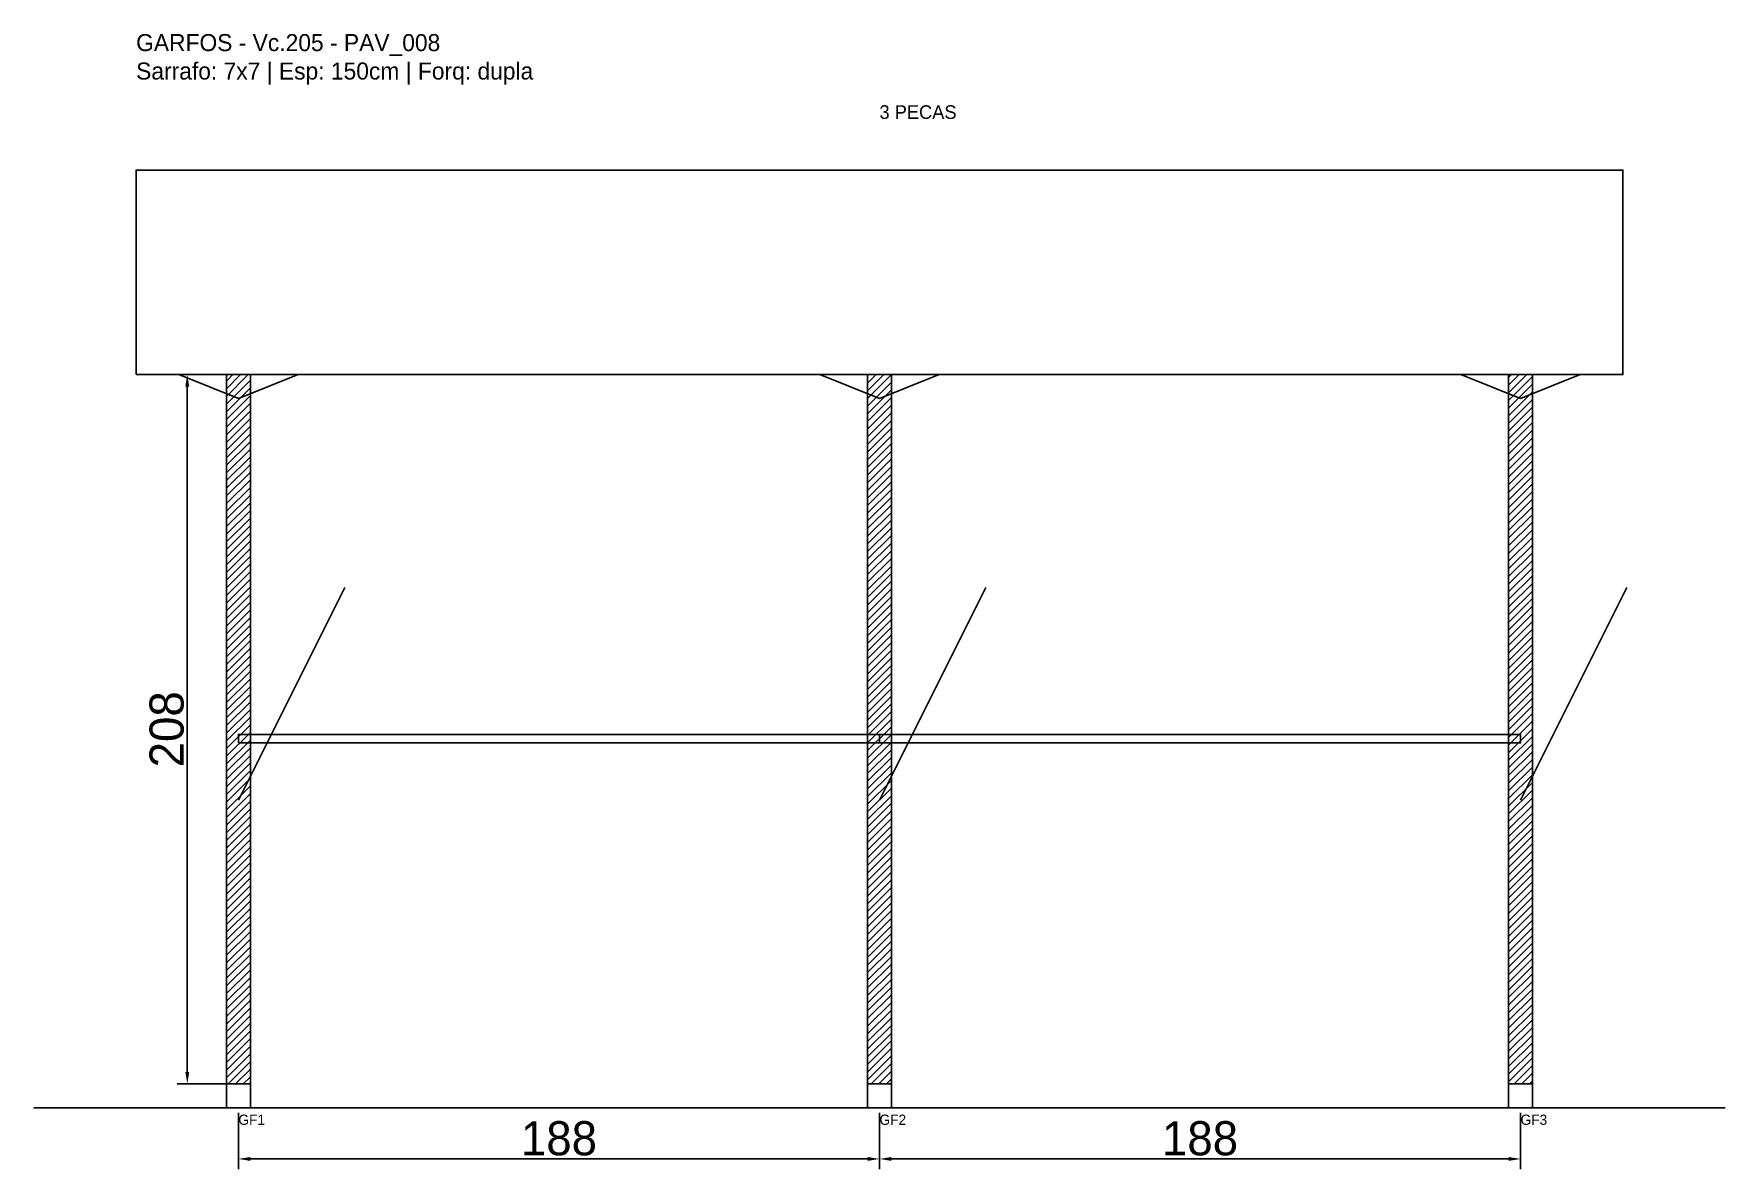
# Model space of a CAD drawing. Header units: metres. Extents: x -30 to 466, y -25 to 308.
import ezdxf

# ---------------------------------------------------------------- set-up
doc = ezdxf.new("R2010")
doc.units = ezdxf.units.M
for name, color, linetype in [('BARRA_ANCORAGEM', 1, 'Continuous'), ('COTA', 241, 'Continuous'), ('GARFOS OK', 3, 'Continuous'), ('NOME DA VIGA', 6, 'Continuous'), ('SARR_7x7', 40, 'Continuous'), ('TIRAS REESCORAMENTO', 252, 'Continuous'), ('VIGAS', 3, 'Continuous')]:
    doc.layers.add(name, color=color, linetype=linetype)
doc.dimstyles.new('EZ DXF', dxfattribs={"dimtxt": 10, "dimasz": 3.5, "dimexe": 3, "dimexo": 1.5, "dimgap": 1, "dimtad": 1, "dimdec": 1, "dimdsep": 46, "dimcen": 2.5, "dimazin": 3, "dimtfac": 1, "dimtmove": 0, "dimatfit": 3})

msp = doc.modelspace()

# ---------------------------------------------------------------- hatches: boundary and pattern name
at = {"layer": 'COTA'}
h = msp.add_hatch(dxfattribs=at)
h.set_pattern_fill('ANSI31', scale=0.5)
h.paths.add_polyline_path([(26.5, 0), (33.5, 0), (33.5, 208), (26.5, 208)])
h = msp.add_hatch(dxfattribs=at)
h.set_pattern_fill('ANSI31', scale=0.5)
h.paths.add_polyline_path([(214.48, 0), (221.48, 0), (221.48, 208), (214.48, 208)])
h = msp.add_hatch(dxfattribs=at)
h.set_pattern_fill('ANSI31', scale=0.5)
h.paths.add_polyline_path([(402.47, 0), (409.47, 0), (409.47, 208), (402.47, 208)])

# ---------------------------------------------------------------- linework, layer by layer
at = {"layer": 'BARRA_ANCORAGEM'}
for p, q in [((30, 83.2), (61.2, 145.6)), ((217.98, 83.2), (249.18, 145.6)), ((405.97, 83.2), (437.17, 145.6))]:
    msp.add_line(p, q, dxfattribs=at)
at = {"layer": 'GARFOS OK'}
for p, q in [((30, 201), (12.5, 208)), ((12.5, 208), (47.5, 208)), ((30, 201), (47.5, 208)), ((217.98, 201), (200.48, 208)), ((200.48, 208), (235.48, 208)), ((217.98, 201), (235.48, 208)), ((405.97, 201), (388.47, 208)), ((388.47, 208), (423.47, 208)), ((405.97, 201), (423.47, 208))]:
    msp.add_line(p, q, dxfattribs=at)
at = {"layer": 'GARFOS OK', "linetype": 'CONTINUOUS'}
msp.add_line((-30, -7), (465.97, -7), dxfattribs=at)
at = {"layer": 'GARFOS OK'}
for points in [[(26.5, 0), (33.5, 0), (33.5, 208), (26.5, 208), (26.5, 0)], [(214.48, 0), (221.48, 0), (221.48, 208), (214.48, 208), (214.48, 0)], [(402.47, 0), (409.47, 0), (409.47, 208), (402.47, 208), (402.47, 0)]]:
    msp.add_lwpolyline(points, dxfattribs=at)
at = {"layer": 'SARR_7x7'}
for points in [[(26.5, -7), (33.5, -7), (33.5, 0), (26.5, 0), (26.5, -7)], [(214.48, -7), (221.48, -7), (221.48, 0), (214.48, 0), (214.48, -7)], [(402.47, -7), (409.47, -7), (409.47, 0), (402.47, 0), (402.47, -7)]]:
    msp.add_lwpolyline(points, dxfattribs=at)
at = {"layer": 'TIRAS REESCORAMENTO'}
for points in [[(30, 100), (217.98, 100), (217.98, 102.5), (30, 102.5), (30, 100)], [(217.98, 100), (405.97, 100), (405.97, 102.5), (217.98, 102.5), (217.98, 100)]]:
    msp.add_lwpolyline(points, dxfattribs=at)
at = {"layer": 'VIGAS'}
msp.add_lwpolyline([(0, 208), (435.97, 208), (435.97, 268), (0, 268), (0, 208)], dxfattribs=at)

# ---------------------------------------------------------------- texts
at = {"layer": 'NOME DA VIGA'}
for s, height, p in [('3 PECAS', 4, (217.98, 283)), ('GF1', 3, (30, -12)), ('GF2', 3, (217.98, -12)), ('GF3', 3, (405.97, -12))]:
    msp.add_text(s, height=height, dxfattribs=at).set_placement(p)
at = {"layer": 'NOME DA VIGA', "insert": (0, 293), "char_height": 5, "attachment_point": 7}
msp.add_mtext('GARFOS - Vc.205 - PAV_008\\PSarrafo: 7x7 | Esp: 150cm | Forq: dupla', dxfattribs=at)

# ---------------------------------------------------------------- dimensions: what is measured, and where the dimension line sits
at = {"layer": 'COTA'}
msp.add_linear_dim(base=(15, 0), p1=(30, 0), p2=(30, 208), angle=90, dimstyle='EZ DXF', dxfattribs=at).render()
for base, p1, p2 in [((30, -22), (30, -7), (217.98, -7)), ((217.98, -22), (217.98, -7), (405.97, -7))]:
    msp.add_linear_dim(base=base, p1=p1, p2=p2, dimstyle='EZ DXF', dxfattribs=at).render()

doc.saveas('drawing.dxf')
